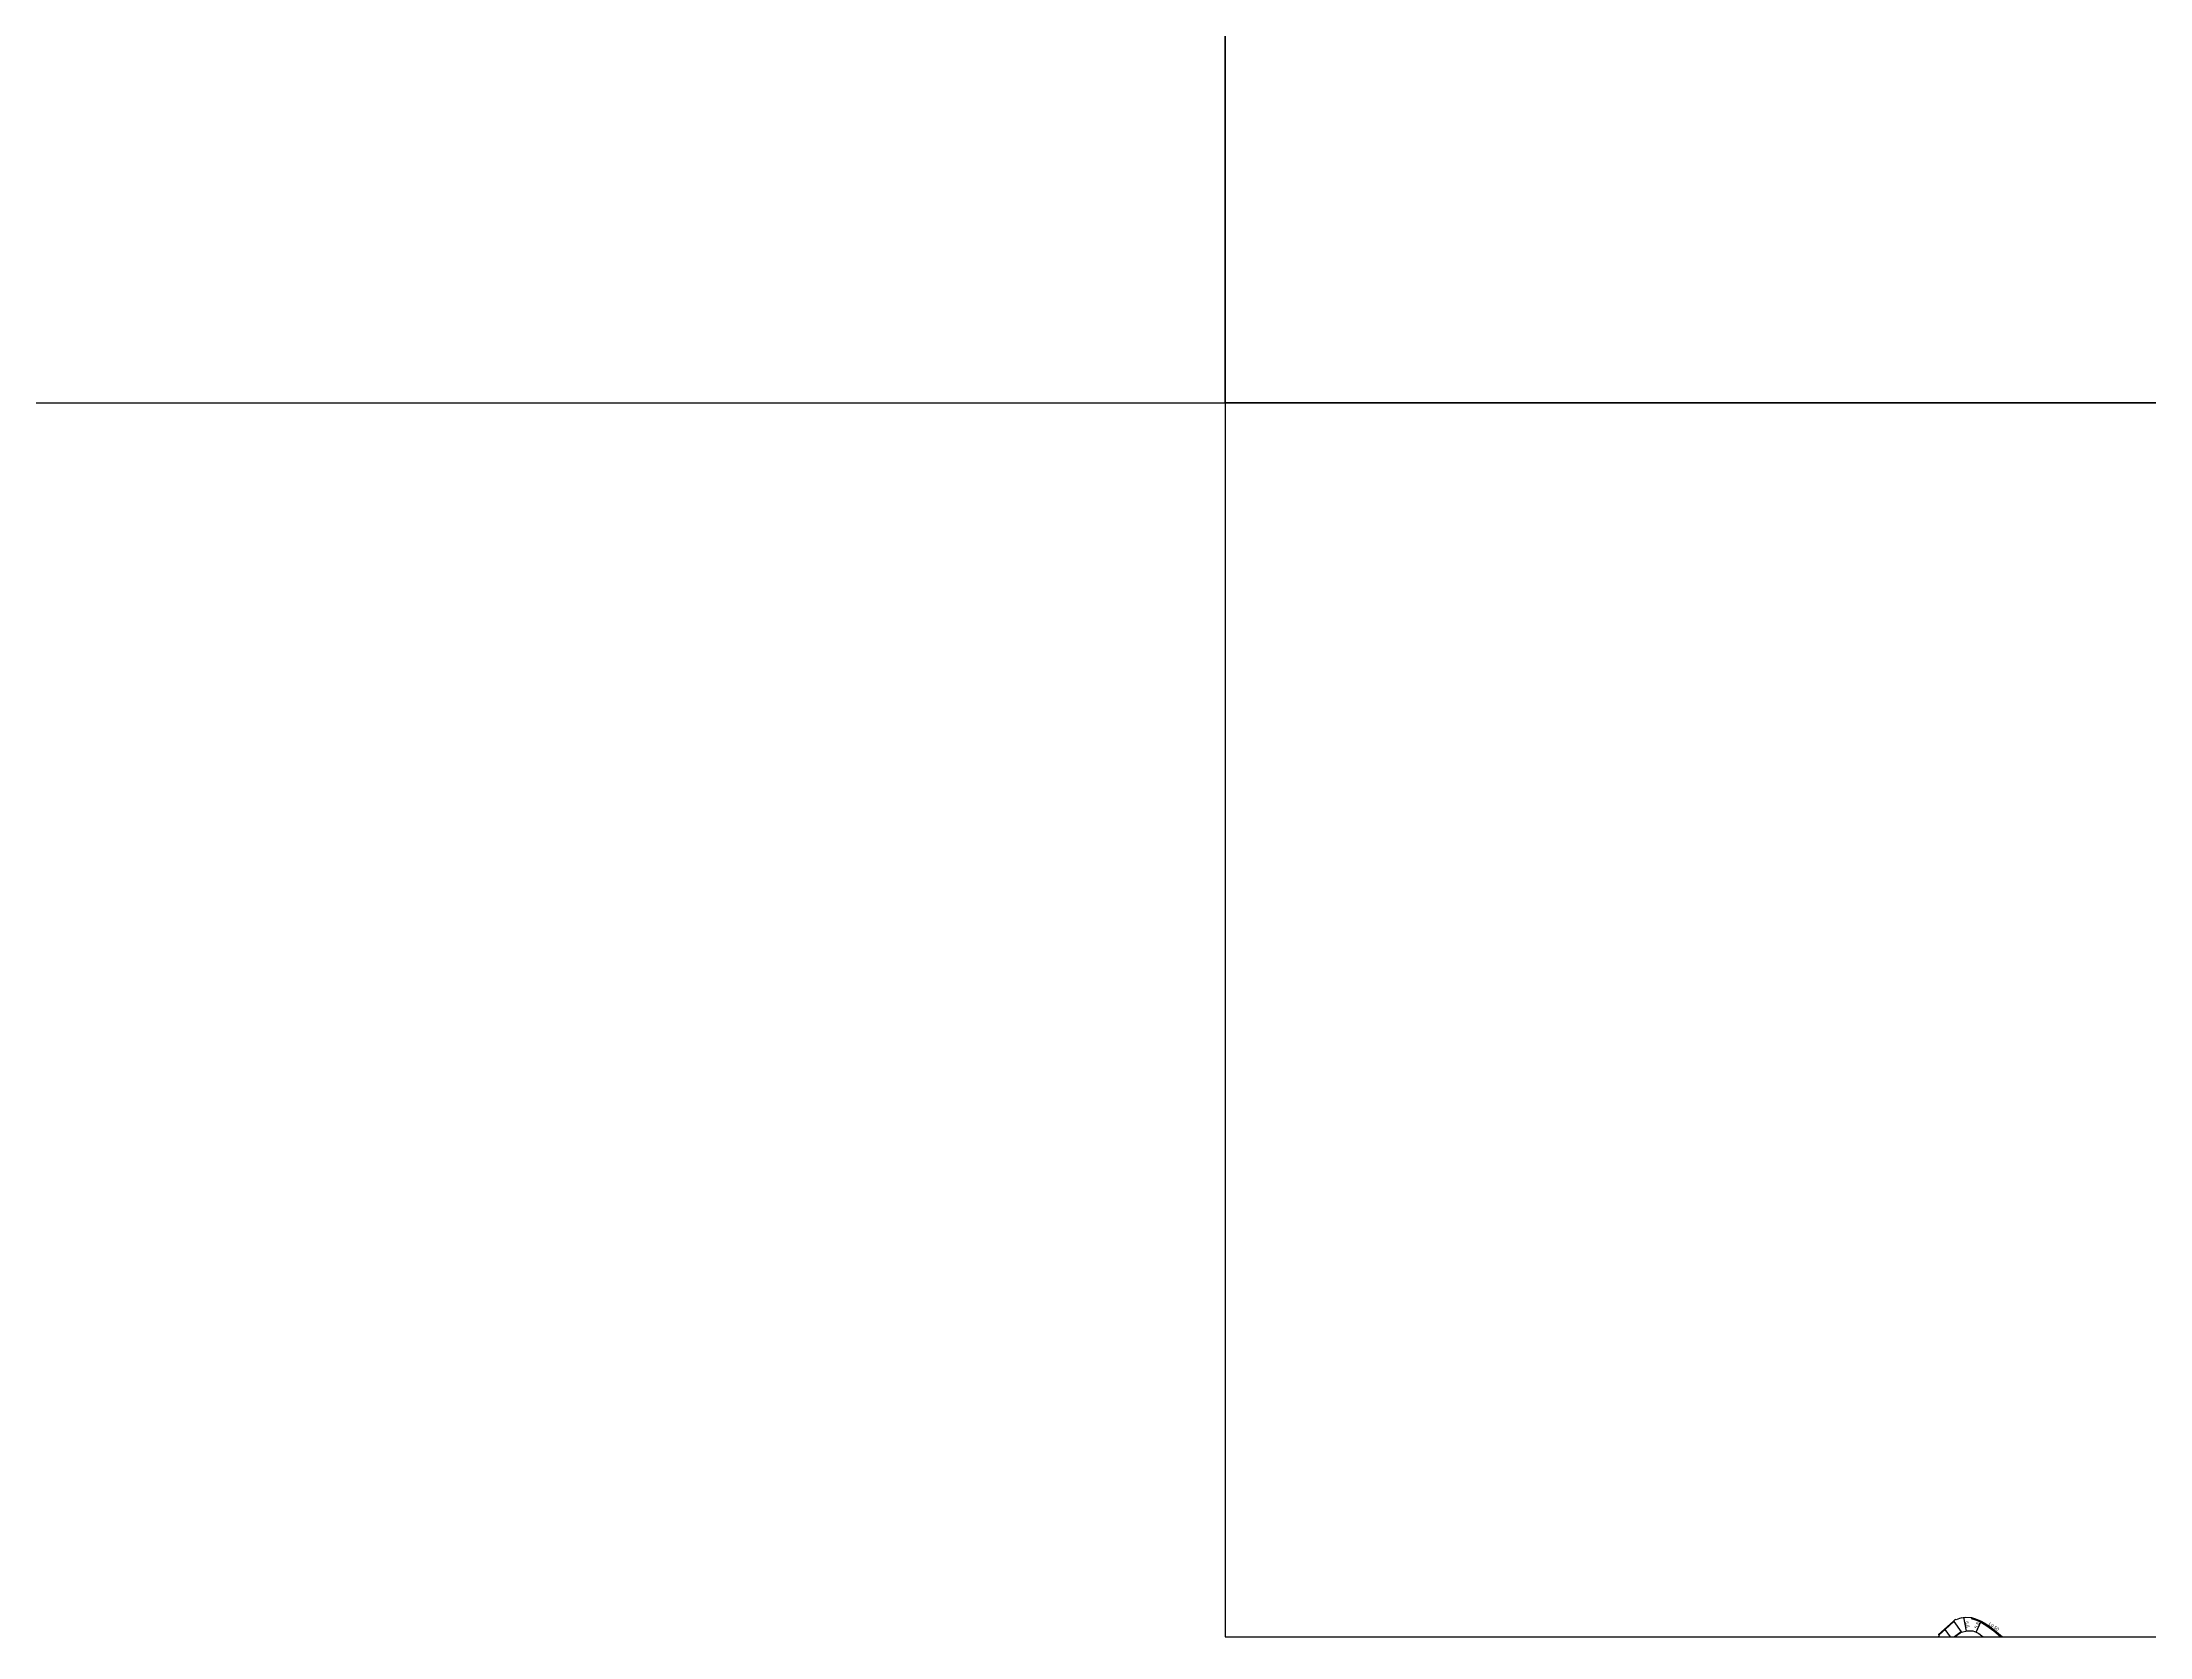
# Model space of a CAD drawing. Header units: metres. Extents: x -24000 to -20000, y -93000 to -89999.
# Drawn here: x -22975 to -21950, y -93000 to -92225 of the extents above; entities that cross this region are included whole.
import ezdxf

# ---------------------------------------------------------------- set-up
doc = ezdxf.new("R2010")
doc.units = ezdxf.units.M
doc.header["$LTSCALE"] = 2.5
for name, color, linetype in [('側溝・桝', 7, 'Continuous'), ('図郭', 7, 'Continuous'), ('幅員', 7, 'Continuous'), ('道路', 7, 'Continuous')]:
    doc.layers.add(name, color=color, linetype=linetype)
doc.styles.get("Standard").update_dxf_attribs({"font": ''})
doc.styles.get('Standard').set_extended_font_data('@MS PGothic')

msp = doc.modelspace()

# ---------------------------------------------------------------- linework, layer by layer
at = {"layer": '側溝・桝'}
msp.add_lwpolyline([(-22037.2, -92990.6), (-22037.3, -92991.1), (-22035.2, -92991.7), (-22033, -92992.6), (-22031, -92993.8), (-22028.5, -92995.4), (-22026.3, -92997.1), (-22022.9, -93000)], dxfattribs=at)
at = {"layer": '図郭'}
for points in [[(-23200, -92400), (-22400, -92400), (-22400, -91800), (-23200, -91800)], [(-22400, -92400), (-21600, -92400), (-21600, -91800), (-22400, -91800)], [(-22400, -93000), (-21600, -93000), (-21600, -92400), (-22400, -92400)]]:
    msp.add_lwpolyline(points, close=True, dxfattribs=at)
at = {"layer": '幅員', "flags": 128}
for points in [[(-22039.6, -92997.2), (-22040.8, -92990.5)], [(-22034.8, -92997.7), (-22032.5, -92992.3)]]:
    msp.add_lwpolyline(points, dxfattribs=at)
at = {"layer": '道路'}
for points in [[(-22041.9, -92990.7), (-22042.9, -92991), (-22044.5, -92991.8), (-22045.1, -92991.6), (-22045.8, -92992.3), (-22045.7, -92992.5), (-22049.9, -92996.4), (-22052.9, -92999.1), (-22053.1, -93000)], [(-22045.4, -93000), (-22042.1, -92997.5), (-22042, -92997.7), (-22039.3, -92997.1), (-22038.1, -92997), (-22036.5, -92997.1), (-22034.8, -92997.7), (-22033.6, -92998.3), (-22032.1, -92999.5), (-22031.4, -93000)], [(-22041.9, -92990.7), (-22040.1, -92990.4), (-22037.2, -92990.6), (-22035.1, -92991.2), (-22032.8, -92992.2), (-22030.7, -92993.4), (-22028.2, -92995), (-22025.9, -92996.7), (-22022.1, -93000)]]:
    msp.add_lwpolyline(points, dxfattribs=at)
at = {"layer": '道路', "ltscale": 0.5, "flags": 128}
for points in [[(-22052.9, -92999.1), (-22053.1, -92998.9), (-22045.8, -92992.3), (-22045.7, -92992.5), (-22052.9, -92999.1)], [(-22047.3, -93000), (-22049.9, -92996.4), (-22045.7, -92992.5), (-22042.1, -92997.5), (-22045.4, -93000)], [(-22045.4, -93000), (-22042.1, -92997.5), (-22042, -92997.7), (-22045.1, -93000)]]:
    msp.add_lwpolyline(points, dxfattribs=at)

# ---------------------------------------------------------------- texts
at = {"layer": '側溝・桝'}
msp.add_text('L0.50', height=1.6, rotation=326.3244, dxfattribs=at).set_placement((-22029, -92994.2))
at = {"layer": '幅員'}
for s, rotation, p in [('6.8', 279.7783, (-22040.2, -92992.6)), ('5.8', 66.5844, (-22034.3, -92996.1))]:
    msp.add_text(s, height=1.6, rotation=rotation, dxfattribs=at).set_placement(p)

doc.saveas('drawing.dxf')
